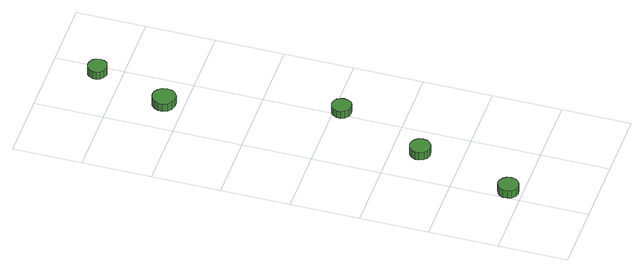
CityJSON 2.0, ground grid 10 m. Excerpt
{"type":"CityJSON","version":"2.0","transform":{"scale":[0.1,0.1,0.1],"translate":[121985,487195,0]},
"CityObjects":{
"tree1":{"type":"SolitaryVegetationObject","attributes":{"function":"something"},"geometry":[{"type":"MultiSurface","lod":"1","boundaries":[[[0,1,2,3,4,5,6,7,8,9,10,11,12,13,14]],[[15,16,17,18,19,20,21,22,23,24,25,26,27,28,29]],[[0,29,28,1]],[[1,28,27,2]],[[2,27,26,3]],[[3,26,25,4]],[[4,25,24,5]],[[5,24,23,6]],[[6,23,22,7]],[[7,22,21,8]],[[8,21,20,9]],[[9,20,19,10]],[[10,19,18,11]],[[11,18,17,12]],[[12,17,16,13]],[[13,16,15,14]],[[14,15,29,0]]]}]},
"tree2":{"type":"SolitaryVegetationObject","attributes":{"function":"something"},"geometry":[{"type":"MultiSurface","lod":"1","boundaries":[[[30,31,32,33,34,35,36,37,38,39,40,41,42,43,44]],[[45,46,47,48,49,50,51,52,53,54,55,56,57,58,59]],[[30,59,58,31]],[[31,58,57,32]],[[32,57,56,33]],[[33,56,55,34]],[[34,55,54,35]],[[35,54,53,36]],[[36,53,52,37]],[[37,52,51,38]],[[38,51,50,39]],[[39,50,49,40]],[[40,49,48,41]],[[41,48,47,42]],[[42,47,46,43]],[[43,46,45,44]],[[44,45,59,30]]]}]},
"tree3":{"type":"SolitaryVegetationObject","attributes":{"function":"something"},"geometry":[{"type":"MultiSurface","lod":"1","boundaries":[[[60,61,62,63,64,65,66,67,68,69,70,71,72,73,74]],[[75,76,77,78,79,80,81,82,83,84,85,86,87,88,89]],[[60,89,88,61]],[[61,88,87,62]],[[62,87,86,63]],[[63,86,85,64]],[[64,85,84,65]],[[65,84,83,66]],[[66,83,82,67]],[[67,82,81,68]],[[68,81,80,69]],[[69,80,79,70]],[[70,79,78,71]],[[71,78,77,72]],[[72,77,76,73]],[[73,76,75,74]],[[74,75,89,60]]]}]},
"tree4":{"type":"SolitaryVegetationObject","attributes":{"function":"something"},"geometry":[{"type":"MultiSurface","lod":"1","boundaries":[[[90,91,92,93,94,95,96,97,98,99,100,101,102,103,104]],[[105,106,107,108,109,110,111,112,113,114,115,116,117,118,119]],[[90,119,118,91]],[[91,118,117,92]],[[92,117,116,93]],[[93,116,115,94]],[[94,115,114,95]],[[95,114,113,96]],[[96,113,112,97]],[[97,112,111,98]],[[98,111,110,99]],[[99,110,109,100]],[[100,109,108,101]],[[101,108,107,102]],[[102,107,106,103]],[[103,106,105,104]],[[104,105,119,90]]]}]},
"tree5":{"type":"SolitaryVegetationObject","attributes":{"function":"something"},"geometry":[{"type":"MultiSurface","lod":"1","boundaries":[[[120,121,122,123,124,125,126,127,128,129,130,131,132,133,134]],[[135,136,137,138,139,140,141,142,143,144,145,146,147,148,149]],[[120,149,148,121]],[[121,148,147,122]],[[122,147,146,123]],[[123,146,145,124]],[[124,145,144,125]],[[125,144,143,126]],[[126,143,142,127]],[[127,142,141,128]],[[128,141,140,129]],[[129,140,139,130]],[[130,139,138,131]],[[131,138,137,132]],[[132,137,136,133]],[[133,136,135,134]],[[134,135,149,120]]]}]}
},
"vertices":[
[30,21,14],[29,27,14],[25,32,14],[20,35,14],[14,36,14],[8,34,14],[3,30,14],[1,24,14],[1,18,14],[3,12,14],[8,8,14],[14,6,14],[20,7,14],[25,10,14],[29,15,14],[29,15,1],[25,10,1],[20,7,1],[14,6,1],[8,8,1],[3,12,1],[1,18,1],[1,24,1],[3,30,1],[8,34,1],[14,36,1],[20,35,1],[25,32,1],[29,27,1],[30,21,1],
[72,161,14],[71,167,14],[67,172,14],[62,175,14],[55,176,14],[49,174,14],[45,170,14],[42,164,14],[42,158,14],[45,152,14],[49,148,14],[55,146,14],[62,147,14],[67,150,14],[71,155,14],[71,155,1],[67,150,1],[62,147,1],[55,146,1],[49,148,1],[45,152,1],[42,158,1],[42,164,1],[45,170,1],[49,174,1],[55,176,1],[62,175,1],[67,172,1],[71,167,1],[72,161,1],
[118,289,17],[117,294,17],[114,299,17],[109,302,17],[103,303,17],[97,301,17],[93,297,17],[90,292,17],[90,286,17],[93,280,17],[97,276,17],[103,275,17],[109,275,17],[114,278,17],[117,283,17],[117,283,5],[114,278,5],[109,275,5],[103,275,5],[97,276,5],[93,280,5],[90,286,5],[90,292,5],[93,297,5],[97,301,5],[103,303,5],[109,302,5],[114,299,5],[117,294,5],[118,289,5],
[63,527,20],[62,534,20],[58,540,20],[52,543,20],[45,544,20],[38,542,20],[33,537,20],[30,531,20],[30,524,20],[33,517,20],[38,513,20],[45,511,20],[52,511,20],[58,515,20],[62,520,20],[62,520,7],[58,515,7],[52,511,7],[45,511,7],[38,513,7],[33,517,7],[30,524,7],[30,531,7],[33,537,7],[38,542,7],[45,544,7],[52,543,7],[58,540,7],[62,534,7],[63,527,7],
[102,636,14],[101,642,14],[98,646,14],[92,649,14],[87,650,14],[81,648,14],[77,644,14],[74,639,14],[74,633,14],[77,628,14],[81,624,14],[87,622,14],[92,623,14],[98,625,14],[101,630,14],[101,630,1],[98,625,1],[92,623,1],[87,622,1],[81,624,1],[77,628,1],[74,633,1],[74,639,1],[77,644,1],[81,648,1],[87,650,1],[92,649,1],[98,646,1],[101,642,1],[102,636,1]
]}
